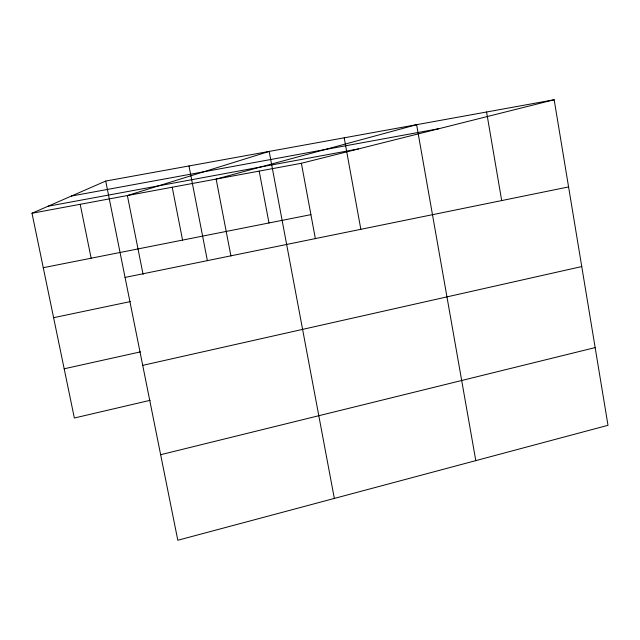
<?xml version="1.0" encoding="UTF-8"?>
<svg xmlns="http://www.w3.org/2000/svg" width="640" height="640" viewBox="0 0 640 640"><rect width="100%" height="100%" fill="white"/><g stroke="black" fill="none" stroke-linecap="round" stroke-linejoin="round"><path stroke-width="0.96" d="M150.12 400.32L74.36 418L32 213.24L105.72 181.056L554.168 99.744L608 425.296L177.816 540.256L105.72 181.056M32 213.24L301.384 163.272L554.168 99.744M160.64 454.712L595.152 347.6M142.712 365.36L581.752 266.56M64.176 368.792L140.4 351.88M53.608 317.688L130.312 301.592M125.064 277.432L568.584 186.92M43.264 267.696L310.912 214.656M71.368 196.056L439.24 128.624M48.04 206.24L358.36 148.952M80.2 204.304L91.144 258.208M143.088 274.408L127.376 195.552L269.176 151.424L334.336 498.424M172.216 187.232L182.56 240.096M188.992 165.96L207.368 260.64M230.92 255.976L216.144 179.08L416.624 124.688L475.8 460.624M259.192 171.096L268.984 222.968M301.384 163.272L315.384 238.736M344.2 137.816L360.84 229.312M486.576 112L501.688 200.568"/></g></svg>
